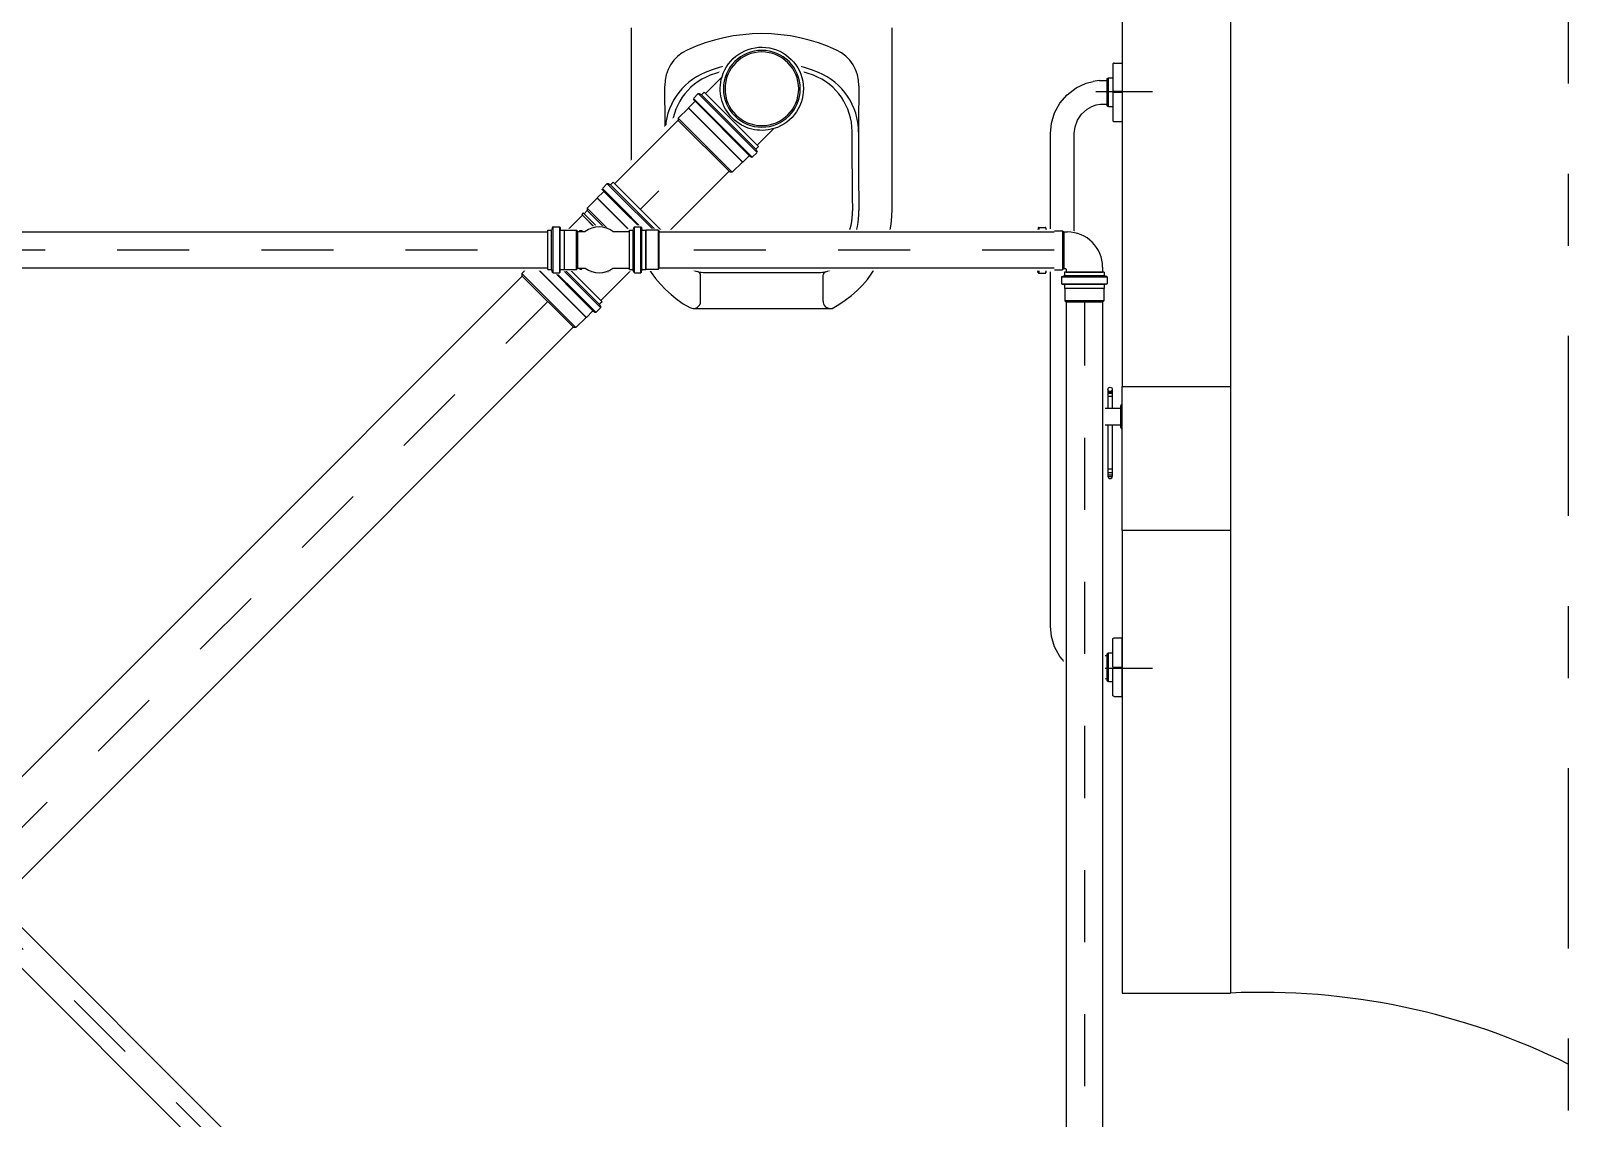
# Model space of a CAD drawing. Header units: inches. Extents: x 542787 to 543192, y 9574025 to 9574373.
# Drawn here: x 542832.732 to 542834.865, y 9574183.761 to 9574185.27 of the extents above; entities that cross this region are included whole.
import ezdxf
from ezdxf.enums import TextEntityAlignment as Align

# ---------------------------------------------------------------- set-up
doc = ezdxf.new("R2010")
doc.units = ezdxf.units.IN
doc.header["$MEASUREMENT"] = 0
for name, pattern in [('CONTINU', [0]), ('DASHDOT', [1, 0.5, -0.25, 0, -0.25]), ('DASHDOT2', [0.5, 0.25, -0.125, 0, -0.125])]:
    doc.linetypes.add(name, pattern=pattern)
for name, color, linetype in [('CERCADURA', 7, 'Continuous'), ('EIXO', 8, 'Continuous'), ('I-ARQ', 8, 'Continuous'), ('I-ESGOTO', 6, 'Continuous'), ('TINTERNO', 8, 'Continuous')]:
    doc.layers.add(name, color=color, linetype=linetype)
doc.styles.add('25', font='ROMANS.SHX', dxfattribs={"width": 0.7, "height": 0.05})

# ---------------------------------------------------------------- blocks, each defined once
blk = doc.blocks.new('*U154')
at = {"color": 2}
blk.add_wipeout([(0.0403, 0.0403), (1.3982, -1.3177), (1.3177, -1.3982), (-0.0403, -0.0403)], dxfattribs=at)
for p, q in [((0.0354, 0.0354), (1.3933, -1.3226)), ((-0.0354, -0.0354), (1.3226, -1.3933))]:
    blk.add_line(p, q)
at = {"layer": 'EIXO', "linetype": 'DASHDOT', "ltscale": 0.01}
blk.add_line((0, 0), (1.358, -1.358), dxfattribs=at)
blk = doc.blocks.new('*U316')
at = {"color": 2}
blk.add_wipeout([(0.0285, 0), (0.0285, -2.527), (-0.0285, -2.527), (-0.0285, 0)], dxfattribs=at)
for p, q in [((-0.025, 0), (-0.025, -2.527)), ((0.025, 0), (0.025, -2.527))]:
    blk.add_line(p, q)
at = {"layer": 'EIXO', "linetype": 'DASHDOT', "ltscale": 0.01}
blk.add_line((0, 0), (0, -2.527), dxfattribs=at)
blk = doc.blocks.new('*U174')
at = {"color": 1, "style": '25'}
for tag, flags, p in [('MARCA', 1, (0, -0.1877)), ('QUANT.', 3, (0, -0.2718))]:
    blk.add_attdef(tag, text='', height=0.05, dxfattribs=dict(at, flags=flags)).set_placement(p, align=Align.CENTER)
at = {"color": 2}
blk.add_wipeout([(0.1026, -0.014), (0.0995, -0.0171), (0.1069, -0.0246), (0.1069, -0.0249), (0.1209, -0.0389), (0.1174, -0.0426), (0.0426, -0.1174), (0.0389, -0.1209), (0.0249, -0.1069), (0.0246, -0.1069), (0.0171, -0.0995), (0.014, -0.1026), (-0.0009, -0.0877), (0.0022, -0.0846), (-0.0023, -0.0801), (-0.0006, -0.0783), (-0.0193, -0.0596), (-0.0259, -0.0571), (-0.0315, -0.0542), (-0.0405, -0.0478), (-0.0475, -0.0408), (-0.0522, -0.0347), (-0.0573, -0.0253), (-0.0614, -0.0126), (-0.0626, -0.0029), (-0.0626, 0.0035), (-0.0616, 0.0116), (-0.0601, 0.0179), (-0.0576, 0.0247), (-0.0535, 0.0326), (-0.0494, 0.0385), (-0.0443, 0.0443), (-0.0385, 0.0494), (-0.0323, 0.0537), (-0.0265, 0.0568), (-0.0191, 0.0597), (-0.0109, 0.0617), (-0.0002, 0.0627), (0.0111, 0.0617), (0.018, 0.06), (0.0254, 0.0573), (0.0316, 0.0541), (0.04, 0.0482), (0.046, 0.0425), (0.0519, 0.0351), (0.0565, 0.0271), (0.0596, 0.0193), (0.0783, 0.0006), (0.0801, 0.0023), (0.0846, -0.0022), (0.0877, 0.0009)], dxfattribs=at)
for p, q in [((0.0552, 0.0166), (0.0783, -0.0065)), ((0.0048, -0.0801), (0.0801, -0.0048)), ((0.0074, -0.0875), (0.0875, -0.0074)), ((0.0141, -0.0942), (0.0942, -0.0141)), ((0.0801, -0.0048), (0.0832, -0.0079)), ((0.087, -0.0066), (0.0844, -0.0081)), ((0.0883, -0.0067), (0.0949, -0.0134)), ((0.095, -0.0148), (0.0933, -0.0167)), ((0.0934, -0.0181), (0.1019, -0.0266)), ((0.1019, -0.0266), (0.1019, -0.027)), ((0.1159, -0.041), (0.1019, -0.027)), ((0.1159, -0.041), (0.1159, -0.0441)), ((-0.0166, -0.0552), (0.0065, -0.0783)), ((0.0441, -0.1159), (0.1159, -0.0441)), ((0.0048, -0.0801), (0.0079, -0.0832)), ((0.0066, -0.087), (0.0081, -0.0844)), ((0.0067, -0.0883), (0.0134, -0.0949)), ((0.0148, -0.095), (0.0167, -0.0933)), ((0.0181, -0.0934), (0.0266, -0.1019)), ((0.0266, -0.1019), (0.027, -0.1019)), ((0.027, -0.1019), (0.041, -0.1159)), ((0.041, -0.1159), (0.0441, -0.1159))]:
    blk.add_line(p, q)
blk.add_circle((0, 0), 0.0533)
for centre, radius, start, end in [((0, 0), 0.0577, 16.785, 253.215), ((0, 0), 0.0577, 253.215, 16.785), ((0.0839, -0.0072), 0.001, 225, 300), ((0.0875, -0.0074), 0.001, 45, 120), ((0.0941, -0.0174), 0.001, 140, 225), ((0.0942, -0.0141), 0.001, 320, 45), ((0.0072, -0.0839), 0.001, 330, 45), ((0.0074, -0.0875), 0.001, 150, 225), ((0.0141, -0.0942), 0.001, 225, 310), ((0.0174, -0.0941), 0.001, 45, 130)]:
    blk.add_arc(centre, radius, start, end)
at = {"layer": 'TINTERNO'}
for p, q in [((0.0065, -0.0783), (0.0783, -0.0065)), ((0.0085, -0.0838), (0.0838, -0.0085)), ((0.0174, -0.0927), (0.0927, -0.0174)), ((0.1019, -0.0266), (0.0266, -0.1019)), ((0.1019, -0.027), (0.027, -0.1019)), ((0.1159, -0.0409), (0.041, -0.1159))]:
    blk.add_line(p, q, dxfattribs=at)
blk.add_circle((0, 0), 0.0511, dxfattribs=at)
at = {"color": 1, "style": '25', "flags": 1}
blk.add_attdef('DESCRICAO', text='', height=0.05, dxfattribs=at).set_placement((0, -0.1085), align=Align.CENTER)
blk = doc.blocks.new('*U178')
at = {"color": 2}
blk.add_wipeout([(0.0161, -0.0161), (-1.5988, -1.631), (-1.631, -1.5988), (-0.0161, 0.0161)], dxfattribs=at)
for p, q in [((-0.0141, 0.0141), (-1.629, -1.6007)), ((0.0141, -0.0141), (-1.6007, -1.629))]:
    blk.add_line(p, q)
at = {"layer": 'EIXO', "linetype": 'DASHDOT', "ltscale": 0.01}
blk.add_line((0, 0), (-1.6149, -1.6149), dxfattribs=at)
blk = doc.blocks.new('A$C01993D97')
for p, q in [((0, -0.0533), (0, 0.0532)), ((0, 0.0532), (0.0044, 0.0532)), ((0.0062, 0.0569), (0.0054, 0.054)), ((0.0072, 0.0576), (0.0166, 0.0576)), ((0.0072, -0.0567), (0.0072, 0.0566)), ((0.0166, -0.0567), (0.0166, 0.0566)), ((0.0176, 0.0567), (0.0178, 0.0542)), ((0.0188, 0.0532), (0.0309, 0.0532)), ((0.0309, -0.0533), (0.0309, 0.0532)), ((0.0309, 0.0532), (0.0312, 0.053)), ((0.0312, 0.053), (0.0509, 0.053)), ((0.0509, 0.053), (0.0509, 0.0119)), ((0.0509, 0.053), (0.0531, 0.0508)), ((0.0531, 0.0508), (0.0593, 0.0508)), ((0.0593, 0.0508), (0.0594, 0.0523)), ((0.0594, 0.0523), (0.0594, 0.0239)), ((0.0594, 0.0523), (0.0624, 0.0523)), ((0.0624, 0.0523), (0.0624, 0.0262)), ((0.0625, 0.0508), (0.0624, 0.0523)), ((0.0625, 0.0508), (0.128, 0.0508)), ((0.128, -0.0533), (0.128, 0.0532)), ((0.128, 0.0532), (0.1324, 0.0532)), ((0.1342, 0.0569), (0.1334, 0.054)), ((0.1352, 0.0576), (0.1446, 0.0576)), ((0.1352, -0.0567), (0.1352, 0.0566)), ((0.1446, -0.0567), (0.1446, 0.0566)), ((0.1456, 0.0567), (0.1458, 0.0542)), ((0.1468, 0.0532), (0.1589, 0.0532)), ((0.1589, 0.0532), (0.1592, 0.053)), ((0.1789, 0.053), (0.1592, 0.053)), ((0.1789, 0.053), (0.1811, 0.0508)), ((0.1811, -0.0508), (0.1811, 0.0508)), ((0.0509, -0.053), (0.0509, -0.0119)), ((0.0594, -0.0523), (0.0594, -0.0239)), ((0.0624, -0.0523), (0.0624, -0.0262)), ((0, -0.0533), (0.0044, -0.0533)), ((0.0062, -0.0569), (0.0054, -0.054)), ((0.0072, -0.0577), (0.0166, -0.0577)), ((0.0176, -0.0567), (0.0178, -0.0542)), ((0.0188, -0.0533), (0.0309, -0.0533)), ((0.0309, -0.0533), (0.0312, -0.053)), ((0.0312, -0.053), (0.0509, -0.053)), ((0.0509, -0.053), (0.0531, -0.0508)), ((0.0531, -0.0508), (0.0593, -0.0508)), ((0.0593, -0.0508), (0.0594, -0.0523)), ((0.0594, -0.0523), (0.0624, -0.0523)), ((0.0625, -0.0508), (0.0624, -0.0523)), ((0.0625, -0.0508), (0.128, -0.0508)), ((0.128, -0.0533), (0.1324, -0.0533)), ((0.1342, -0.0569), (0.1334, -0.054)), ((0.1352, -0.0577), (0.1446, -0.0577)), ((0.1456, -0.0567), (0.1458, -0.0542)), ((0.1468, -0.0533), (0.1589, -0.0533)), ((0.1589, -0.0533), (0.1592, -0.053)), ((0.1592, -0.053), (0.1789, -0.053)), ((0.1789, -0.053), (0.1811, -0.0508))]:
    blk.add_line(p, q)
at = {"color": 8}
for p, q in [((0.0052, -0.0533), (0.0052, 0.0532)), ((0.0179, -0.0533), (0.0179, 0.0532)), ((0.0312, -0.053), (0.0312, 0.053)), ((0.0531, 0.0508), (0.0531, 0.0163)), ((0.0593, 0.0508), (0.0593, 0.0238)), ((0.0625, 0.0508), (0.0625, 0.0263)), ((0.128, -0.0508), (0.128, 0.0508)), ((0.128, -0.0508), (0.128, 0.0508)), ((0.1332, -0.0533), (0.1332, 0.0532)), ((0.1459, -0.0533), (0.1459, 0.0532)), ((0.1589, 0.0532), (0.1589, -0.0533)), ((0.1592, 0.053), (0.1592, -0.053)), ((0.1789, 0.053), (0.1789, -0.053)), ((0.0531, -0.0508), (0.0531, -0.0163)), ((0.0593, -0.0508), (0.0593, -0.0238)), ((0.0625, -0.0508), (0.0625, -0.0263))]:
    blk.add_line(p, q, dxfattribs=at)
for radius in [0.0318, 0.0256]:
    blk.add_circle((0.0804, 0), radius)
blk.add_circle((0.0804, 0), 0.0273, dxfattribs=at)
for centre, start, end in [((0.0044, 0.0542), 270, 345), ((0.0072, 0.0566), 90, 165), ((0.0166, 0.0566), 5, 90), ((0.0188, 0.0542), 185, 270), ((0.1324, 0.0542), 270, 345), ((0.1352, 0.0566), 90, 165), ((0.1446, 0.0566), 5, 90), ((0.1468, 0.0542), 185, 270), ((0.0044, -0.0543), 15, 90), ((0.0072, -0.0567), 195, 270), ((0.0166, -0.0567), 270, 355), ((0.0188, -0.0543), 90, 175), ((0.1324, -0.0543), 15, 90), ((0.1352, -0.0567), 195, 270), ((0.1446, -0.0567), 270, 355), ((0.1468, -0.0543), 90, 175)]:
    blk.add_arc(centre, 0.001, start, end)
blk = doc.blocks.new('*U137')
at = {"color": 2}
blk.add_wipeout([(0.0357, -0.1086), (0.0322, -0.1105), (0.0183, -0.0966), (0.0179, -0.0966), (0.0097, -0.0884), (0.0089, -0.089), (0.0039, -0.0888), (-0.0028, -0.0821), (-0.0034, -0.0776), (-0.0025, -0.0761), (-0.0067, -0.072), (-0.0049, -0.0703), (-0.0475, -0.0276), (-0.0487, -0.0286), (-0.0543, -0.023), (-0.0533, -0.0218), (-0.0552, -0.02), (-0.0583, -0.02), (-0.0722, -0.0061), (-0.0726, -0.0061), (-0.0808, 0.0022), (-0.0816, 0.0015), (-0.0866, 0.0017), (-0.0933, 0.0084), (-0.0939, 0.0129), (-0.093, 0.0144), (-0.0952, 0.0166), (-0.0161, 0.0958), (-0.0139, 0.0936), (-0.0124, 0.0944), (-0.0079, 0.0938), (-0.0012, 0.0871), (-0.001, 0.0821), (-0.0016, 0.0813), (0.0079, 0.0718), (0.0077, 0.0716), (0.0205, 0.0588), (0.0205, 0.0557), (0.0224, 0.0539), (0.0235, 0.0548), (0.0291, 0.0492), (0.0282, 0.0481), (0.0708, 0.0054), (0.0725, 0.0072), (0.0766, 0.003), (0.0781, 0.0039), (0.0826, 0.0033), (0.0893, -0.0034), (0.0895, -0.0084), (0.0889, -0.0092), (0.0984, -0.0187), (0.0982, -0.0189), (0.111, -0.0317), (0.1091, -0.0352)], dxfattribs=at)
at = {"color": 2, "rotation": 315.0000000000355}
blk.add_blockref('A$C01993D97', (-0.0557, 0.0562), dxfattribs=at)
blk = doc.blocks.new('*U188')
at = {"color": 1, "style": '25'}
for tag, flags, p in [('DESCRICAO', 1, (0, -0.1085)), ('MARCA', 1, (0, -0.1877)), ('QUANT.', 3, (0, -0.2718))]:
    blk.add_attdef(tag, text='', height=0.05, dxfattribs=dict(at, flags=flags)).set_placement(p, align=Align.CENTER)
at = {"color": 2}
blk.add_wipeout([(0.034, 0.049), (0.0295, 0.0494), (0.0295, 0.0554), (0.0293, 0.0554), (0.0293, 0.0709), (0.0262, 0.0718), (-0.0262, 0.0718), (-0.0293, 0.0709), (-0.0293, 0.0541), (-0.0295, 0.0539), (-0.0295, 0.0494), (-0.034, 0.049), (-0.034, 0.035), (-0.0295, 0.0338), (-0.0295, 0.0281), (-0.0275, 0.0281), (-0.0275, 0.0235), (-0.0266, 0.0141), (-0.0235, 0.0037), (-0.0202, -0.0028), (-0.014, -0.011), (-0.0095, -0.0153), (-0.0042, -0.0193), (0.0001, -0.0218), (0.0059, -0.0244), (0.0113, -0.026), (0.019, -0.0273), (0.0235, -0.0275), (0.0276, -0.0275), (0.0294, -0.0293), (0.0462, -0.0293), (0.0464, -0.0295), (0.0509, -0.0295), (0.0513, -0.034), (0.0653, -0.034), (0.0665, -0.0295), (0.07, -0.0295), (0.07, 0.0295), (0.0665, 0.0295), (0.0653, 0.034), (0.0513, 0.034), (0.0509, 0.0295), (0.0449, 0.0295), (0.0449, 0.0293), (0.0295, 0.0293), (0.0295, 0.0338), (0.034, 0.035)], dxfattribs=at)
for p, q in [((-0.0272, 0.07), (-0.0254, 0.0718)), ((-0.0272, 0.0532), (-0.0272, 0.07)), ((-0.0272, 0.07), (0.0271, 0.07)), ((0.0271, 0.07), (0.0253, 0.0718)), ((0.0271, 0.0532), (0.0271, 0.07)), ((-0.0318, 0.0374), (-0.0318, 0.0461)), ((-0.0309, 0.0471), (-0.0283, 0.0474)), ((-0.0308, 0.0469), (0.0308, 0.0469)), ((-0.0274, 0.053), (-0.0272, 0.0532)), ((-0.0274, 0.0484), (-0.0274, 0.053)), ((-0.0272, 0.0532), (0.0271, 0.0532)), ((0.0273, 0.053), (0.0271, 0.0532)), ((0.0273, 0.0484), (0.0273, 0.053)), ((0.0309, 0.0471), (0.0283, 0.0474)), ((0.0318, 0.0374), (0.0318, 0.0461)), ((-0.0311, 0.0364), (-0.0281, 0.0356)), ((-0.0308, 0.0374), (0.0308, 0.0374)), ((-0.0274, 0.0303), (-0.0274, 0.0347)), ((-0.0274, 0.0303), (0.0273, 0.0303)), ((-0.0254, 0.0235), (-0.0254, 0.0303)), ((0.0253, 0.0263), (0.0253, 0.0303)), ((0.0285, 0.0253), (0.0263, 0.0253)), ((0.0273, 0.0303), (0.0273, 0.0347)), ((0.0311, 0.0364), (0.0281, 0.0356)), ((0.0303, 0.0271), (0.0285, 0.0253)), ((0.0303, -0.0272), (0.0303, 0.0271)), ((0.0471, 0.0271), (0.0303, 0.0271)), ((0.0473, 0.0273), (0.0471, 0.0271)), ((0.0471, -0.0272), (0.0471, 0.0271)), ((0.0519, 0.0273), (0.0473, 0.0273)), ((0.0532, 0.0309), (0.0529, 0.0283)), ((0.0534, -0.0308), (0.0534, 0.0308)), ((0.0629, 0.0318), (0.0542, 0.0318)), ((0.0629, -0.0308), (0.0629, 0.0308)), ((0.0639, 0.0311), (0.0647, 0.0281)), ((0.07, 0.0273), (0.0656, 0.0273)), ((0.07, -0.0274), (0.07, 0.0273)), ((0.0285, -0.0254), (0.0235, -0.0254)), ((0.0303, -0.0272), (0.0285, -0.0254)), ((0.0471, -0.0272), (0.0303, -0.0272)), ((0.0473, -0.0274), (0.0471, -0.0272)), ((0.0519, -0.0274), (0.0473, -0.0274)), ((0.0532, -0.0309), (0.0529, -0.0283)), ((0.0629, -0.0318), (0.0542, -0.0318)), ((0.0639, -0.0311), (0.0647, -0.0281)), ((0.07, -0.0274), (0.0656, -0.0274))]:
    blk.add_line(p, q)
at = {"color": 8}
for p, q in [((-0.0254, 0.0718), (0.0253, 0.0718)), ((-0.0274, 0.053), (0.0273, 0.053)), ((-0.0274, 0.0474), (0.0273, 0.0474)), ((-0.0274, 0.0354), (0.0273, 0.0354)), ((0.0253, 0.0303), (-0.0254, 0.0303)), ((0.0285, -0.0254), (0.0285, 0.0253)), ((0.0473, -0.0274), (0.0473, 0.0273)), ((0.0529, -0.0274), (0.0529, 0.0273)), ((0.0649, -0.0274), (0.0649, 0.0273))]:
    blk.add_line(p, q, dxfattribs=at)
for centre, radius, start, end in [((-0.0308, 0.0461), 0.001, 95, 180), ((-0.0284, 0.0484), 0.001, 275, 0), ((0.0283, 0.0484), 0.001, 180, 265), ((0.0308, 0.0461), 0.001, 0, 85), ((-0.0308, 0.0374), 0.001, 180, 255), ((-0.0284, 0.0347), 0.001, 0, 75), ((0.0235, 0.0235), 0.0489, 180, 270), ((0.0263, 0.0263), 0.001, 180, 270), ((0.0283, 0.0347), 0.001, 105, 180), ((0.0308, 0.0374), 0.001, 285, 0), ((0.0519, 0.0283), 0.001, 270, 355), ((0.0542, 0.0308), 0.001, 90, 175), ((0.0629, 0.0308), 0.001, 15, 90), ((0.0656, 0.0283), 0.001, 195, 270), ((0.0519, -0.0284), 0.001, 5, 90), ((0.0542, -0.0308), 0.001, 185, 270), ((0.0629, -0.0308), 0.001, 270, 345), ((0.0656, -0.0284), 0.001, 90, 165)]:
    blk.add_arc(centre, radius, start, end)
blk = doc.blocks.new('*U189')
at = {"color": 2}
blk.add_wipeout([(0, 0.0285), (3.1836, 0.0285), (3.1836, -0.0285), (0, -0.0285)], dxfattribs=at)
for p, q in [((0, 0.025), (3.1836, 0.025)), ((0, -0.025), (3.1836, -0.025))]:
    blk.add_line(p, q)
at = {"layer": 'EIXO', "linetype": 'DASHDOT', "ltscale": 0.01}
blk.add_line((0, 0), (3.1836, 0), dxfattribs=at)
blk = doc.blocks.new('*U149')
at = {"color": 2}
blk.add_wipeout([(0.0335, 0.049), (0.0311, 0.0458), (0.0291, 0.0453), (0.0291, 0.0396), (0.0271, 0.0396), (0.0271, 0.02), (0.0348, 0.0002), (0.0271, -0.0216), (0.0286, -0.0217), (0.0286, -0.0289), (0.0275, -0.029), (0.0289, -0.0304), (0.0289, -0.0472), (0.0291, -0.0474), (0.0291, -0.0518), (0.0305, -0.0519), (0.0335, -0.0552), (0.0335, -0.064), (0.0311, -0.0672), (0.0291, -0.0677), (0.0291, -0.0711), (-0.0302, -0.0711), (-0.0302, -0.0677), (-0.0322, -0.0672), (-0.0347, -0.064), (-0.0347, -0.0552), (-0.0317, -0.0519), (-0.0302, -0.0518), (-0.0302, -0.0458), (-0.03, -0.0458), (-0.03, -0.0304), (-0.0287, -0.029), (-0.0297, -0.0289), (-0.0297, -0.0217), (-0.0282, -0.0216), (-0.036, -0.0013), (-0.0282, 0.02), (-0.0282, 0.0396), (-0.0302, 0.0396), (-0.0302, 0.0453), (-0.0322, 0.0458), (-0.0347, 0.049), (-0.0347, 0.0578), (-0.0317, 0.0611), (-0.0302, 0.0612), (-0.0302, 0.0656), (-0.03, 0.0659), (-0.03, 0.0826), (-0.0269, 0.0834), (0.0257, 0.0834), (0.0288, 0.0826), (0.0288, 0.0659), (0.0291, 0.0656), (0.0291, 0.0612), (0.0305, 0.0611), (0.0335, 0.0578)], dxfattribs=at)
for p, q in [((-0.0279, 0.0647), (-0.0277, 0.0649)), ((-0.0279, 0.06), (-0.0279, 0.0647)), ((-0.0277, 0.0817), (-0.0259, 0.0834)), ((-0.0277, 0.0817), (-0.0277, 0.0649)), ((0.0248, 0.0834), (-0.0259, 0.0834)), ((0.0265, 0.0817), (0.0248, 0.0834)), ((0.0265, 0.0817), (0.0265, 0.0649)), ((0.0268, 0.0647), (0.0265, 0.0649)), ((0.0268, 0.06), (0.0268, 0.0647)), ((-0.0324, 0.049), (-0.0324, 0.0578)), ((-0.0316, 0.0481), (-0.0287, 0.0473)), ((-0.0315, 0.0588), (-0.0289, 0.059)), ((0.0302, 0.0578), (-0.0314, 0.0578)), ((0.0302, 0.049), (-0.0314, 0.049)), ((-0.0279, 0.0419), (-0.0279, 0.0463)), ((0.0268, 0.0419), (0.0268, 0.0463)), ((0.0305, 0.0481), (0.0275, 0.0473)), ((0.0303, 0.0588), (0.0277, 0.059)), ((0.0312, 0.049), (0.0312, 0.0578)), ((0.0268, 0.0419), (-0.0279, 0.0419)), ((-0.0259, 0.0192), (-0.0259, 0.0419)), ((0.0248, 0.0192), (0.0248, 0.0419)), ((-0.0259, -0.0295), (-0.0259, -0.0192)), ((0.0248, -0.0295), (0.0248, -0.0192)), ((-0.0277, -0.0313), (-0.0259, -0.0295)), ((0.0266, -0.0313), (-0.0277, -0.0313)), ((-0.0277, -0.0481), (-0.0277, -0.0313)), ((-0.0259, -0.0237), (-0.0274, -0.0238)), ((-0.0274, -0.0268), (-0.0274, -0.0238)), ((-0.0259, -0.0269), (-0.0274, -0.0268)), ((0.0248, -0.0237), (0.0263, -0.0238)), ((0.0248, -0.0269), (0.0263, -0.0268)), ((0.0266, -0.0313), (0.0248, -0.0295)), ((0.0263, -0.0268), (0.0263, -0.0238)), ((0.0266, -0.0481), (0.0266, -0.0313)), ((-0.0324, -0.064), (-0.0324, -0.0552)), ((-0.0315, -0.0542), (-0.0289, -0.054)), ((0.0302, -0.0545), (-0.0314, -0.0545)), ((0.0302, -0.064), (-0.0314, -0.064)), ((-0.0279, -0.0483), (-0.0277, -0.0481)), ((0.0268, -0.0483), (-0.0279, -0.0483)), ((-0.0279, -0.053), (-0.0279, -0.0483)), ((0.0268, -0.0483), (0.0266, -0.0481)), ((0.0268, -0.053), (0.0268, -0.0483)), ((0.0303, -0.0542), (0.0277, -0.054)), ((0.0312, -0.064), (0.0312, -0.0552)), ((-0.0316, -0.0649), (-0.0287, -0.0657)), ((-0.0279, -0.0711), (-0.0279, -0.0667)), ((0.0268, -0.0711), (-0.0279, -0.0711)), ((0.0268, -0.0711), (0.0268, -0.0667)), ((0.0305, -0.0649), (0.0275, -0.0657))]:
    blk.add_line(p, q)
at = {"color": 8}
for p, q in [((-0.0279, 0.0647), (0.0268, 0.0647)), ((-0.0277, 0.0817), (0.0265, 0.0817)), ((0.0265, 0.0649), (-0.0277, 0.0649)), ((0.0268, 0.0591), (-0.0279, 0.0591)), ((0.0268, 0.0471), (-0.0279, 0.0471)), ((0.0248, 0.0419), (-0.0259, 0.0419)), ((0.0248, -0.0295), (-0.0259, -0.0295)), ((0.0268, -0.0539), (-0.0279, -0.0539)), ((0.0266, -0.0481), (-0.0277, -0.0481)), ((0.0268, -0.0659), (-0.0279, -0.0659))]:
    blk.add_line(p, q, dxfattribs=at)
for centre, radius, start, end in [((-0.0314, 0.0578), 0.001, 95, 180), ((-0.0314, 0.049), 0.001, 180, 255), ((-0.0289, 0.06), 0.001, 275, 360), ((-0.0289, 0.0463), 0.001, 360, 75), ((0.0278, 0.06), 0.001, 180, 265), ((0.0278, 0.0463), 0.001, 105, 180), ((0.0302, 0.0578), 0.001, 360, 85), ((0.0302, 0.049), 0.001, 285, 360), ((-0.0006, 0), 0.0318, 142.8607, 217.1393), ((-0.0006, 0), 0.0318, 322.8607, 37.1393), ((-0.0314, -0.0552), 0.001, 95, 180), ((-0.0314, -0.064), 0.001, 180, 255), ((-0.0289, -0.053), 0.001, 275, 360), ((0.0278, -0.053), 0.001, 180, 265), ((0.0302, -0.0552), 0.001, 360, 85), ((0.0302, -0.064), 0.001, 285, 360), ((-0.0289, -0.0667), 0.001, 360, 75), ((0.0278, -0.0667), 0.001, 105, 180)]:
    blk.add_arc(centre, radius, start, end)

msp = doc.modelspace()

# ---------------------------------------------------------------- linework, layer by layer
at = {"layer": 'I-ARQ'}
for p, q in [((542834.3965, 9574185.6351), (542834.3965, 9574184.777)), ((542834.2465, 9574185.4851), (542834.2465, 9574184.777)), ((542834.2465, 9574185.4851), (542834.2465, 9574184.777)), ((542834.2097, 9574185.1861), (542834.2885, 9574185.1861)), ((542834.2267, 9574184.7728), (542834.2267, 9574184.7467)), ((542834.2267, 9574184.7728), (542834.2267, 9574184.7467)), ((542834.2327, 9574184.769), (542834.2267, 9574184.769)), ((542834.2327, 9574184.769), (542834.2267, 9574184.769)), ((542834.2327, 9574184.7728), (542834.2327, 9574184.7467)), ((542834.2327, 9574184.7728), (542834.2327, 9574184.7467)), ((542834.2465, 9574184.577), (542834.2465, 9574184.777)), ((542834.2465, 9574184.777), (542834.3965, 9574184.777)), ((542834.2465, 9574184.577), (542834.2465, 9574184.777)), ((542834.3965, 9574184.777), (542834.3965, 9574184.577)), ((542834.2115, 9574184.7222), (542834.2115, 9574184.748)), ((542834.2115, 9574184.7222), (542834.2115, 9574184.748)), ((542834.215, 9574184.7222), (542834.215, 9574184.748)), ((542834.215, 9574184.7222), (542834.215, 9574184.748)), ((542834.2327, 9574184.7669), (542834.2267, 9574184.7669)), ((542834.2327, 9574184.7669), (542834.2267, 9574184.7669)), ((542834.2327, 9574184.7628), (542834.2267, 9574184.7628)), ((542834.2327, 9574184.7628), (542834.2267, 9574184.7628)), ((542834.2444, 9574184.7201), (542834.2444, 9574184.7501)), ((542834.2444, 9574184.7201), (542834.2444, 9574184.7501)), ((542834.215, 9574184.7467), (542834.2444, 9574184.7467)), ((542834.215, 9574184.7467), (542834.2444, 9574184.7467)), ((542834.215, 9574184.7235), (542834.2444, 9574184.7235)), ((542834.215, 9574184.7235), (542834.2444, 9574184.7235)), ((542834.2267, 9574184.7235), (542834.2267, 9574184.6521)), ((542834.2267, 9574184.7235), (542834.2267, 9574184.6521)), ((542834.2327, 9574184.7235), (542834.2327, 9574184.6521)), ((542834.2327, 9574184.7235), (542834.2327, 9574184.6521)), ((542834.2327, 9574184.6621), (542834.2267, 9574184.6621)), ((542834.2327, 9574184.6621), (542834.2267, 9574184.6621)), ((542834.2327, 9574184.657), (542834.2267, 9574184.657)), ((542834.2327, 9574184.657), (542834.2267, 9574184.657)), ((542834.2327, 9574184.6538), (542834.2267, 9574184.6538)), ((542834.2327, 9574184.6538), (542834.2267, 9574184.6538)), ((542834.2326, 9574184.6512), (542834.2268, 9574184.6512)), ((542834.2326, 9574184.6512), (542834.2268, 9574184.6512)), ((542834.3965, 9574184.577), (542834.2465, 9574184.577)), ((542834.2465, 9574184.577), (542834.2465, 9574183.9351)), ((542834.3965, 9574184.577), (542834.3965, 9574183.9351)), ((542834.2097, 9574184.3861), (542834.2885, 9574184.3861)), ((542834.2465, 9574183.9351), (542834.3965, 9574183.9351))]:
    msp.add_line(p, q, dxfattribs=at)
at = {"layer": 'I-ARQ', "linetype": 'Continuous'}
for p, q in [((542833.5655, 9574185.0234), (542833.5655, 9574185.2745)), ((542833.9274, 9574185.0234), (542833.9274, 9574185.2744)), ((542833.7081, 9574185.1899), (542833.7081, 9574185.2181)), ((542833.7849, 9574185.1889), (542833.7849, 9574185.2181)), ((542833.6629, 9574184.9591), (542833.8301, 9574184.9591)), ((542833.6616, 9574184.8951), (542833.6616, 9574184.9309)), ((542833.665, 9574184.9351), (542833.8279, 9574184.9351)), ((542833.8314, 9574184.8951), (542833.8314, 9574184.9309)), ((542833.6512, 9574184.8851), (542833.8439, 9574184.8851))]:
    msp.add_line(p, q, dxfattribs=at)
at = {"layer": 'I-ARQ', "linetype": 'CONTINU'}
for points in [[(542834.2336, 9574185.2246), (542834.2333, 9574185.2235)], [(542834.2333, 9574185.2235), (542834.2333, 9574185.1865)], [(542834.2343, 9574185.2253), (542834.2336, 9574185.2246)], [(542834.2353, 9574185.2256), (542834.2343, 9574185.2253)], [(542834.2353, 9574185.2256), (542834.2465, 9574185.2256)], [(542834.2465, 9574185.2256), (542834.2465, 9574185.1443)], [(542834.1826, 9574185.1912), (542834.1964, 9574185.1977)], [(542834.1964, 9574185.1977), (542834.206, 9574185.2)], [(542834.2146, 9574185.2012), (542834.2254, 9574185.2016)], [(542834.2254, 9574185.203), (542834.2257, 9574185.204)], [(542834.2254, 9574185.1672), (542834.2254, 9574185.203)], [(542834.2257, 9574185.204), (542834.2264, 9574185.2047)], [(542834.2264, 9574185.2047), (542834.2274, 9574185.205)], [(542834.2274, 9574185.205), (542834.2333, 9574185.205)], [(542834.2274, 9574185.1652), (542834.2274, 9574185.205)], [(542834.1601, 9574185.1699), (542834.1702, 9574185.1817)], [(542834.1702, 9574185.1817), (542834.1826, 9574185.1912)], [(542834.2333, 9574185.1865), (542834.2465, 9574185.1865)], [(542834.2333, 9574185.185), (542834.2465, 9574185.185)], [(542834.2333, 9574185.185), (542834.2333, 9574185.1464)], [(542834.2435, 9574185.1865), (542834.2435, 9574185.185)], [(542834.1484, 9574185.1424), (542834.1527, 9574185.1566)], [(542834.1527, 9574185.1566), (542834.1601, 9574185.1699)], [(542834.1843, 9574185.1462), (542834.1899, 9574185.1547)], [(542834.1899, 9574185.1547), (542834.1977, 9574185.1617)], [(542834.2162, 9574185.1687), (542834.2254, 9574185.1686)], [(542834.2257, 9574185.1662), (542834.2254, 9574185.1672)], [(542834.2264, 9574185.1655), (542834.2257, 9574185.1662)], [(542834.2274, 9574185.1652), (542834.2264, 9574185.1655)], [(542834.2274, 9574185.1652), (542834.2333, 9574185.1652)], [(542834.1469, 9574185.128), (542834.1484, 9574185.1424)], [(542834.1799, 9574185.128), (542834.181, 9574185.1371)], [(542834.181, 9574185.1371), (542834.1843, 9574185.1462)], [(542834.2333, 9574185.1464), (542834.2336, 9574185.1454)], [(542834.2336, 9574185.1454), (542834.2343, 9574185.1446)], [(542834.2343, 9574185.1446), (542834.2353, 9574185.1443)], [(542834.2353, 9574185.1443), (542834.2465, 9574185.1443)], [(542834.1469, 9574184.4443), (542834.1469, 9574185.128)], [(542834.1799, 9574184.4443), (542834.1799, 9574185.128)], [(542834.1484, 9574184.4298), (542834.1469, 9574184.4443)], [(542834.1527, 9574184.4157), (542834.1484, 9574184.4298)], [(542834.181, 9574184.4351), (542834.1799, 9574184.4443)], [(542834.1843, 9574184.426), (542834.181, 9574184.4351)], [(542834.2333, 9574184.4259), (542834.2336, 9574184.4269)], [(542834.2336, 9574184.4269), (542834.2343, 9574184.4276)], [(542834.2343, 9574184.4276), (542834.2353, 9574184.4279)], [(542834.2353, 9574184.4279), (542834.2465, 9574184.4279)], [(542834.2465, 9574184.3467), (542834.2465, 9574184.4279)], [(542834.1601, 9574184.4023), (542834.1527, 9574184.4157)], [(542834.1899, 9574184.4176), (542834.1843, 9574184.426)], [(542834.1977, 9574184.4106), (542834.1899, 9574184.4176)], [(542834.2067, 9574184.4058), (542834.1977, 9574184.4106)], [(542834.2162, 9574184.4036), (542834.2067, 9574184.4058)], [(542834.2254, 9574184.405), (542834.2257, 9574184.406)], [(542834.2257, 9574184.406), (542834.2264, 9574184.4068)], [(542834.2264, 9574184.4068), (542834.2274, 9574184.4071)], [(542834.2274, 9574184.4071), (542834.2333, 9574184.4071)], [(542834.2274, 9574184.3672), (542834.2274, 9574184.4071)], [(542834.2333, 9574184.3873), (542834.2333, 9574184.4259)], [(542834.1702, 9574184.3905), (542834.1601, 9574184.4023)], [(542834.1826, 9574184.3811), (542834.1702, 9574184.3905)], [(542834.2162, 9574184.4036), (542834.2254, 9574184.4036)], [(542834.2254, 9574184.3693), (542834.2254, 9574184.405)], [(542834.2333, 9574184.3873), (542834.2465, 9574184.3873)], [(542834.2333, 9574184.3858), (542834.2465, 9574184.3858)], [(542834.2333, 9574184.3487), (542834.2333, 9574184.3858)], [(542834.2435, 9574184.3858), (542834.2435, 9574184.3873)], [(542834.1964, 9574184.3746), (542834.1826, 9574184.3811)], [(542834.2108, 9574184.3711), (542834.1964, 9574184.3746)], [(542834.2254, 9574184.3706), (542834.2108, 9574184.3711)], [(542834.2257, 9574184.3683), (542834.2254, 9574184.3693)], [(542834.2264, 9574184.3675), (542834.2257, 9574184.3683)], [(542834.2274, 9574184.3672), (542834.2264, 9574184.3675)], [(542834.2274, 9574184.3672), (542834.2333, 9574184.3672)], [(542834.2336, 9574184.3477), (542834.2333, 9574184.3487)], [(542834.2343, 9574184.3469), (542834.2336, 9574184.3477)], [(542834.2353, 9574184.3467), (542834.2343, 9574184.3469)], [(542834.2353, 9574184.3467), (542834.2465, 9574184.3467)]]:
    msp.add_lwpolyline(points, dxfattribs=at)
at = {"layer": 'I-ARQ', "linetype": 'Continuous'}
for points in [[(542834.2146, 9574185.2012), (542834.206, 9574185.2)], [(542834.1977, 9574185.1617), (542834.2041, 9574185.1654)], [(542834.2041, 9574185.1654), (542834.2104, 9574185.1678)], [(542834.2104, 9574185.1678), (542834.2162, 9574185.1687)]]:
    msp.add_lwpolyline(points, dxfattribs=at)
at = {"layer": 'I-ARQ'}
msp.add_circle((542834.2297, 9574184.7728), 0.003, dxfattribs=at)
msp.add_circle((542834.2297, 9574184.7728), 0.003, dxfattribs=at)
at = {"layer": 'I-ARQ', "linetype": 'Continuous'}
for centre, radius, start, end in [((542833.7465, 9574185.0207), 0.2457, 65.0398, 114.9603), ((542833.6654, 9574185.1949), 0.0536, 114.9604, 180.906), ((542833.8276, 9574185.1949), 0.0536, 359.0955, 65.0414), ((542833.7465, 9574185.0207), 0.2073, 67.7368, 112.2632), ((542833.7465, 9574185.021), 0.2008, 69.1401, 110.8704), ((542833.7018, 9574185.1299), 0.0894, 112.2632, 180.2611), ((542833.7045, 9574185.131), 0.0831, 110.8099, 180.2335), ((542833.7885, 9574185.131), 0.0831, 359.7664, 69.2154), ((542833.7912, 9574185.1299), 0.0894, 359.7772, 67.7369), ((542828.2019, 9574185.1085), 5.4106, 359.0719, 0.9061), ((542833.7465, 9574185.1899), 0.0384, 180, 0), ((542839.2911, 9574185.1085), 5.4106, 179.0937, 180.9279), ((542828.2019, 9574185.1085), 5.4195, 359.072, 0.2339), ((542839.291, 9574185.1085), 5.4195, 179.7659, 180.9278), ((542833.7219, 9574185.0234), 0.1564, 180, 241.2627), ((542833.7144, 9574185.0192), 0.1027, 179.0541, 228.6116), ((542833.7145, 9574185.0192), 0.0938, 179.0719, 203.7273), ((542833.7711, 9574185.0234), 0.1563, 297.7697, 0.0098), ((542833.7784, 9574185.0192), 0.1028, 311.3707, 0.9282), ((542833.7786, 9574185.0192), 0.0936, 336.2978, 0.9532), ((542833.6628, 9574184.9964), 0.0373, 203.6695, 270.1398), ((542833.8301, 9574184.9965), 0.0374, 269.9013, 336.3985), ((542833.665, 9574184.963), 0.0279, 228.4991, 270), ((542833.8279, 9574184.963), 0.0279, 270, 311.3708), ((542833.6562, 9574184.9309), 0.00536, 0.0029, 74.7666), ((542833.8367, 9574184.9309), 0.00536, 105.1484, 179.9966), ((542833.6516, 9574184.8951), 0.01, 241.1501, 0.1116), ((542833.8414, 9574184.8951), 0.01, 180.0009, 270.2078)]:
    msp.add_arc(centre, radius, start, end, dxfattribs=at)
at = {"layer": 'I-ARQ'}
for centre, radius, start, end in [((542834.2132, 9574184.7476), 0.00182, 13.2763, 166.7237), ((542834.2132, 9574184.7476), 0.00182, 13.2763, 166.7237), ((542834.2455, 9574184.7504), 0.00108, 342.7498, 197.2502), ((542834.2455, 9574184.7504), 0.00108, 342.7498, 197.2502), ((542834.2132, 9574184.7226), 0.00182, 193.2763, 346.7237), ((542834.2132, 9574184.7226), 0.00182, 193.2763, 346.7237), ((542834.2455, 9574184.7198), 0.00108, 162.7498, 17.2502), ((542834.2455, 9574184.7198), 0.00108, 162.7498, 17.2502), ((542834.2297, 9574184.6521), 0.003, 180, 0), ((542834.2297, 9574184.6521), 0.003, 180, 0), ((542834.4404, 9574182.9799), 0.9562, 63.6211, 92.6331)]:
    msp.add_arc(centre, radius, start, end, dxfattribs=at)

# ---------------------------------------------------------------- next in the draw order: block references
at = {"layer": 'I-ESGOTO', "color": 2, "xscale": -1}
msp.add_blockref('*U154', (542833.745, 9574185.1899), dxfattribs=at)
at = {"layer": 'I-ESGOTO', "xscale": -1}
msp.add_blockref('*U316', (542834.1939, 9574184.9057), dxfattribs=at)

# ---------------------------------------------------------------- next in the draw order: block references
at = {"layer": 'I-ESGOTO', "xscale": -1, "rotation": 180}
msp.add_blockref('*U178', (542833.0046, 9574183.7127), dxfattribs=at)
at = {"layer": 'I-ESGOTO', "color": 2, "xscale": -1}
msp.add_blockref('*U174', (542833.7465, 9574185.1899), dxfattribs=at)
at = {"layer": 'I-ESGOTO', "rotation": 180}
msp.add_blockref('*U188', (542834.1939, 9574184.9658), dxfattribs=at)

# ---------------------------------------------------------------- next in the draw order: block references
at = {"layer": 'I-ESGOTO', "xscale": -1}
msp.add_blockref('*U137', (542833.522, 9574184.9664), dxfattribs=at)

# ---------------------------------------------------------------- next in the draw order: block references
msp.add_blockref('*U189', (542834.1522, 9574184.9658), dxfattribs=at)

# ---------------------------------------------------------------- next in the draw order: block references
at = {"layer": 'I-ESGOTO', "rotation": 270}
msp.add_blockref('*U149', (542833.5208, 9574184.9658), dxfattribs=at)

# ---------------------------------------------------------------- next in the draw order: linework, layer by layer
at = {"layer": 'CERCADURA', "color": 9, "linetype": 'DASHDOT2'}
msp.add_lwpolyline([(542827.7912, 9574186.0471), (542834.8652, 9574186.0471), (542834.8652, 9574182.3822), (542827.7912, 9574182.3822)], close=True, dxfattribs=at)

doc.saveas('drawing.dxf')
